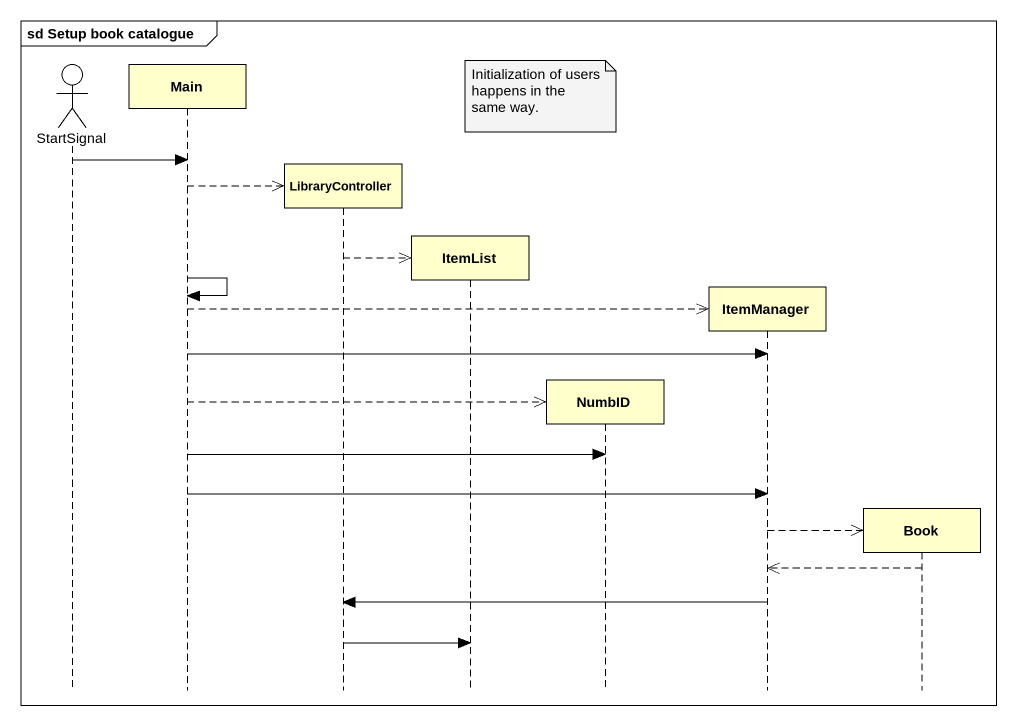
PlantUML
@startuml
mainframe sd Setup book catalogue
hide footbox
actor StartSignal
participant Main
participant LibraryController
participant ItemList
participant NumbID
participant ItemManager
participant Book

note over NumbID : Initialization of users happens in the same way.
StartSignal -> Main
Main -->> LibraryController **
LibraryController -->> ItemList **
Main -> Main
Main -->> ItemManager **
Main -> ItemManager
Main -->> NumbID **
Main -> NumbID
Main -> ItemManager
ItemManager -->> Book **
Book -->> ItemManager
ItemManager -> LibraryController
LibraryController -> ItemList
@enduml
